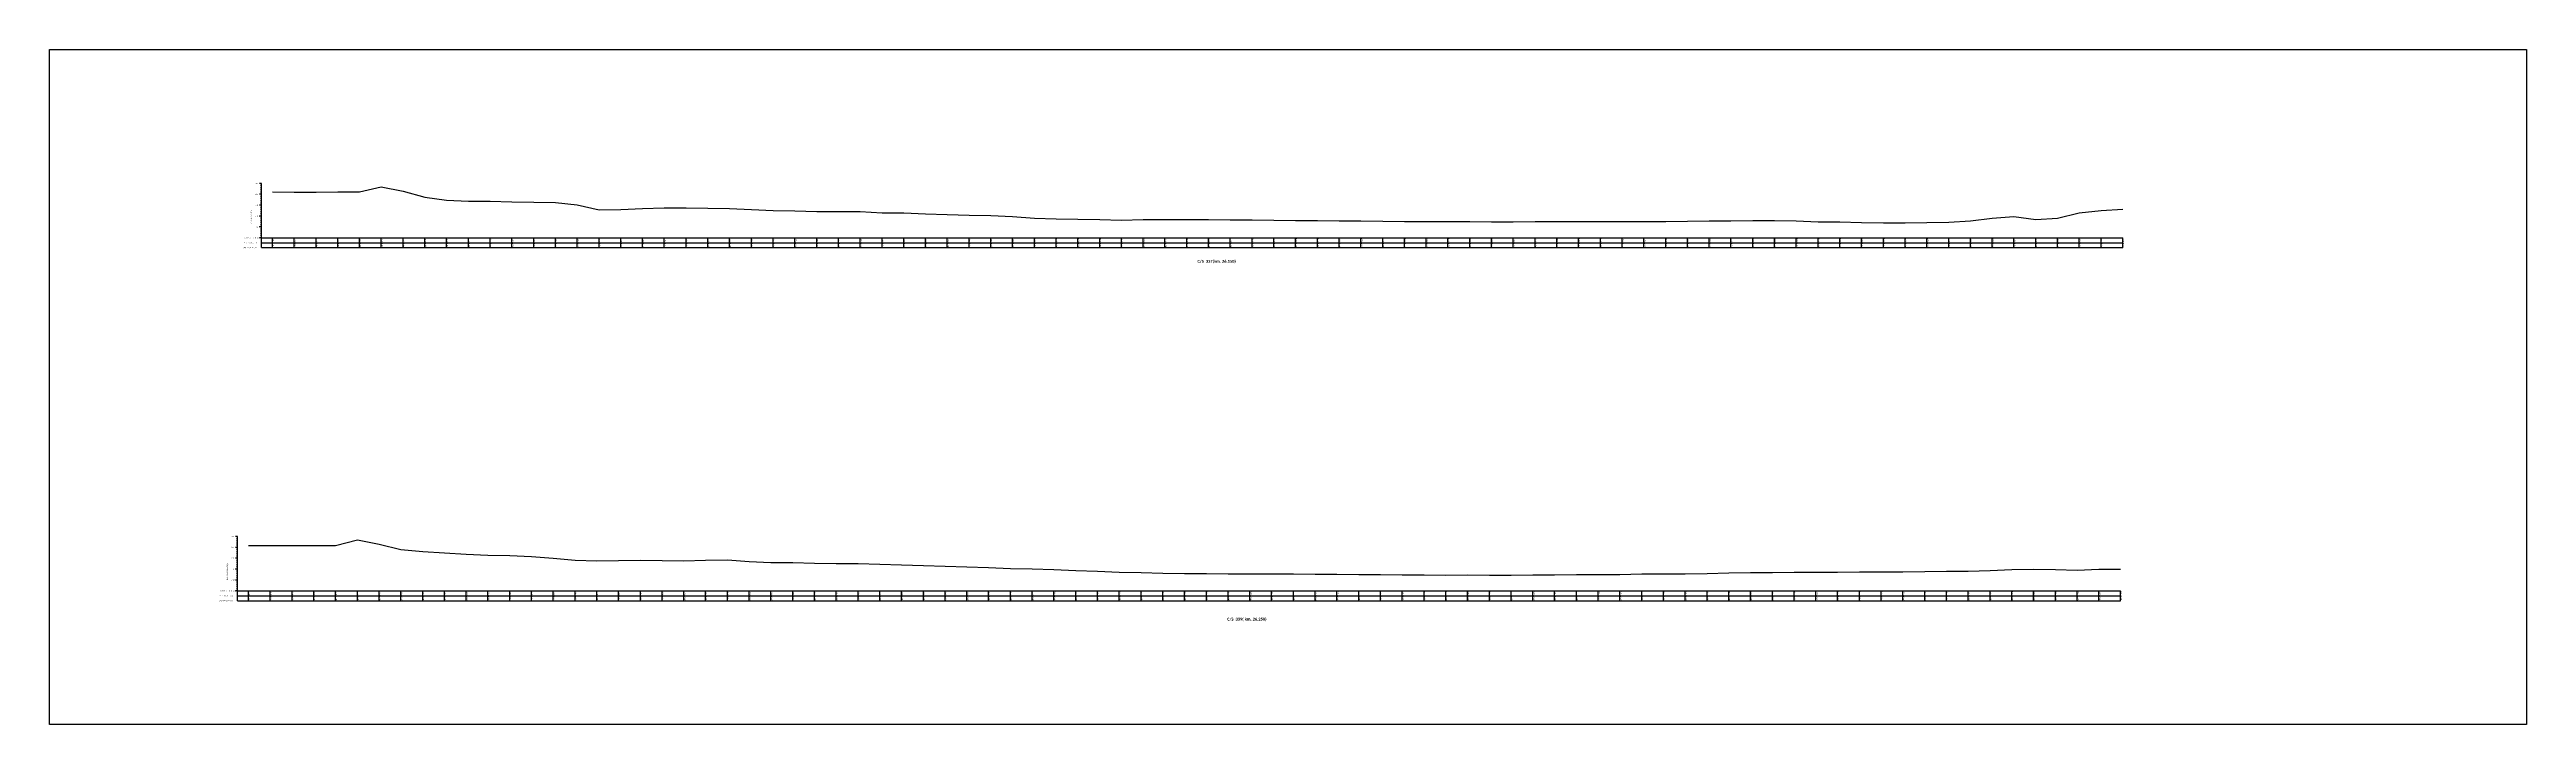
# Model space of a CAD drawing. Header units: metres. Extents: x -148477 to 168932, y -55673 to -2736.
# Drawn here: x 35597 to 36734, y -17469 to -17159 of the extents above; entities that cross this region are included whole.
import ezdxf

# ---------------------------------------------------------------- set-up
doc = ezdxf.new("R2010")
doc.units = ezdxf.units.M
doc.styles.add('liza', font='times.ttf', dxfattribs={"height": 2})
doc.styles.get("Standard").update_dxf_attribs({"font": 'times.ttf'})

msp = doc.modelspace()

# ---------------------------------------------------------------- linework, layer by layer
at = {"color": 6, "linetype": 'Continuous', "lineweight": -3, "ltscale": 0.5}
for p, q in [((35693.9598, -17220.2187), (35692.9598, -17220.2187)), ((35693.9598, -17225.2187), (35692.9598, -17225.2187)), ((35693.9598, -17221.2187), (35693.4598, -17221.2187)), ((35693.9598, -17222.2187), (35693.4598, -17222.2187)), ((35693.9598, -17223.2187), (35693.4598, -17223.2187)), ((35693.9598, -17224.2187), (35693.4598, -17224.2187)), ((35693.9598, -17226.2187), (35693.4598, -17226.2187)), ((35693.9598, -17249.7187), (35693.9598, -17220.2187)), ((35693.9598, -17230.2187), (35692.9598, -17230.2187)), ((35693.9598, -17235.2187), (35692.9598, -17235.2187)), ((35693.9598, -17227.2187), (35693.4598, -17227.2187)), ((35693.9598, -17228.2187), (35693.4598, -17228.2187)), ((35693.9598, -17229.2187), (35693.4598, -17229.2187)), ((35693.9598, -17231.2187), (35693.4598, -17231.2187)), ((35693.9598, -17232.2187), (35693.4598, -17232.2187)), ((35693.9598, -17233.2187), (35693.4598, -17233.2187)), ((35693.9598, -17234.2187), (35693.4598, -17234.2187)), ((35693.9598, -17236.2187), (35693.4598, -17236.2187)), ((35693.9598, -17237.2187), (35693.4598, -17237.2187)), ((35693.9598, -17240.2187), (35692.9598, -17240.2187)), ((35693.9598, -17245.2187), (35692.9598, -17245.2187)), ((35693.9598, -17238.2187), (35693.4598, -17238.2187)), ((35693.9598, -17239.2187), (35693.4598, -17239.2187)), ((35693.9598, -17241.2187), (35693.4598, -17241.2187)), ((35693.9598, -17242.2187), (35693.4598, -17242.2187)), ((35693.9598, -17243.2187), (35693.4598, -17243.2187)), ((35693.9598, -17244.2187), (35693.4598, -17244.2187)), ((35693.9598, -17245.2187), (36548.9598, -17245.2187)), ((35693.9598, -17247.4687), (36548.9598, -17247.4687)), ((35698.9598, -17249.7187), (35698.9598, -17245.2187)), ((35708.9598, -17249.7187), (35708.9598, -17245.2187)), ((35718.9598, -17249.7187), (35718.9598, -17245.2187)), ((35728.9598, -17249.7187), (35728.9598, -17245.2187)), ((35738.9598, -17249.7187), (35738.9598, -17245.2187)), ((35748.9598, -17249.7187), (35748.9598, -17245.2187)), ((35758.9598, -17249.7187), (35758.9598, -17245.2187)), ((35768.9598, -17249.7187), (35768.9598, -17245.2187)), ((35778.9598, -17249.7187), (35778.9598, -17245.2187)), ((35788.9598, -17249.7187), (35788.9598, -17245.2187)), ((35798.9598, -17249.7187), (35798.9598, -17245.2187)), ((35808.9598, -17249.7187), (35808.9598, -17245.2187)), ((35818.9598, -17249.7187), (35818.9598, -17245.2187)), ((35828.9598, -17249.7187), (35828.9598, -17245.2187)), ((35838.9598, -17249.7187), (35838.9598, -17245.2187)), ((35848.9598, -17249.7187), (35848.9598, -17245.2187)), ((35858.9598, -17249.7187), (35858.9598, -17245.2187)), ((35868.9598, -17249.7187), (35868.9598, -17245.2187)), ((35878.9598, -17249.7187), (35878.9598, -17245.2187)), ((35888.9598, -17249.7187), (35888.9598, -17245.2187)), ((35898.9598, -17249.7187), (35898.9598, -17245.2187)), ((35908.9598, -17249.7187), (35908.9598, -17245.2187)), ((35918.9598, -17249.7187), (35918.9598, -17245.2187)), ((35928.9598, -17249.7187), (35928.9598, -17245.2187)), ((35938.9598, -17249.7187), (35938.9598, -17245.2187)), ((35948.9598, -17249.7187), (35948.9598, -17245.2187)), ((35958.9598, -17249.7187), (35958.9598, -17245.2187)), ((35968.9598, -17249.7187), (35968.9598, -17245.2187)), ((35978.9598, -17249.7187), (35978.9598, -17245.2187)), ((35988.9598, -17249.7187), (35988.9598, -17245.2187)), ((35998.9598, -17249.7187), (35998.9598, -17245.2187)), ((36008.9598, -17249.7187), (36008.9598, -17245.2187)), ((36018.9598, -17249.7187), (36018.9598, -17245.2187)), ((36028.9598, -17249.7187), (36028.9598, -17245.2187)), ((36038.9598, -17249.7187), (36038.9598, -17245.2187)), ((36048.9598, -17249.7187), (36048.9598, -17245.2187)), ((36058.9598, -17249.7187), (36058.9598, -17245.2187)), ((36068.9598, -17249.7187), (36068.9598, -17245.2187)), ((36078.9598, -17249.7187), (36078.9598, -17245.2187)), ((36088.9598, -17249.7187), (36088.9598, -17245.2187)), ((36098.9598, -17249.7187), (36098.9598, -17245.2187)), ((36108.9598, -17249.7187), (36108.9598, -17245.2187)), ((36118.9598, -17249.7187), (36118.9598, -17245.2187)), ((36128.9598, -17249.7187), (36128.9598, -17245.2187)), ((36138.9598, -17249.7187), (36138.9598, -17245.2187)), ((36148.9598, -17249.7187), (36148.9598, -17245.2187)), ((36158.9598, -17249.7187), (36158.9598, -17245.2187)), ((36168.9598, -17249.7187), (36168.9598, -17245.2187)), ((36178.9598, -17249.7187), (36178.9598, -17245.2187)), ((36188.9598, -17249.7187), (36188.9598, -17245.2187)), ((36198.9598, -17249.7187), (36198.9598, -17245.2187)), ((36208.9598, -17249.7187), (36208.9598, -17245.2187)), ((36218.9598, -17249.7187), (36218.9598, -17245.2187)), ((36228.9598, -17249.7187), (36228.9598, -17245.2187)), ((36238.9598, -17249.7187), (36238.9598, -17245.2187)), ((36248.9598, -17249.7187), (36248.9598, -17245.2187)), ((36258.9598, -17249.7187), (36258.9598, -17245.2187)), ((36268.9598, -17249.7187), (36268.9598, -17245.2187)), ((36278.9598, -17249.7187), (36278.9598, -17245.2187)), ((36288.9598, -17249.7187), (36288.9598, -17245.2187)), ((36298.9598, -17249.7187), (36298.9598, -17245.2187)), ((36308.9598, -17249.7187), (36308.9598, -17245.2187)), ((36318.9598, -17249.7187), (36318.9598, -17245.2187)), ((36328.9598, -17249.7187), (36328.9598, -17245.2187)), ((36338.9598, -17249.7187), (36338.9598, -17245.2187)), ((36348.9598, -17249.7187), (36348.9598, -17245.2187)), ((36358.9598, -17249.7187), (36358.9598, -17245.2187)), ((36368.9598, -17249.7187), (36368.9598, -17245.2187)), ((36378.9598, -17249.7187), (36378.9598, -17245.2187)), ((36388.9598, -17249.7187), (36388.9598, -17245.2187)), ((36398.9598, -17249.7187), (36398.9598, -17245.2187)), ((36408.9598, -17249.7187), (36408.9598, -17245.2187)), ((36418.9598, -17249.7187), (36418.9598, -17245.2187)), ((36428.9598, -17249.7187), (36428.9598, -17245.2187)), ((36438.9598, -17249.7187), (36438.9598, -17245.2187)), ((36448.9598, -17249.7187), (36448.9598, -17245.2187)), ((36458.9598, -17249.7187), (36458.9598, -17245.2187)), ((36468.9598, -17249.7187), (36468.9598, -17245.2187)), ((36478.9598, -17249.7187), (36478.9598, -17245.2187)), ((36488.9598, -17249.7187), (36488.9598, -17245.2187)), ((36498.9598, -17249.7187), (36498.9598, -17245.2187)), ((36508.9598, -17249.7187), (36508.9598, -17245.2187)), ((36518.9598, -17249.7187), (36518.9598, -17245.2187)), ((36528.9598, -17249.7187), (36528.9598, -17245.2187)), ((36538.9598, -17249.7187), (36538.9598, -17245.2187)), ((36548.9598, -17249.7187), (36548.9598, -17245.2187)), ((35693.9598, -17249.7187), (36548.9598, -17249.7187)), ((35682.9536, -17382.4768), (35681.9536, -17382.4768)), ((35682.9536, -17383.4768), (35682.4536, -17383.4768)), ((35682.9536, -17384.4768), (35682.4536, -17384.4768)), ((35682.9536, -17385.4768), (35682.4536, -17385.4768)), ((35682.9536, -17411.9768), (35682.9536, -17382.4768)), ((35682.9536, -17387.4768), (35681.9536, -17387.4768)), ((35682.9536, -17392.4768), (35681.9536, -17392.4768)), ((35682.9536, -17386.4768), (35682.4536, -17386.4768)), ((35682.9536, -17388.4768), (35682.4536, -17388.4768)), ((35682.9536, -17389.4768), (35682.4536, -17389.4768)), ((35682.9536, -17390.4768), (35682.4536, -17390.4768)), ((35682.9536, -17391.4768), (35682.4536, -17391.4768)), ((35682.9536, -17393.4768), (35682.4536, -17393.4768)), ((35682.9536, -17394.4768), (35682.4536, -17394.4768)), ((35682.9536, -17395.4768), (35682.4536, -17395.4768)), ((35682.9536, -17396.4768), (35682.4536, -17396.4768)), ((35682.9536, -17397.4768), (35681.9536, -17397.4768)), ((35682.9536, -17402.4768), (35681.9536, -17402.4768)), ((35682.9536, -17407.4768), (35681.9536, -17407.4768)), ((35682.9536, -17398.4768), (35682.4536, -17398.4768)), ((35682.9536, -17399.4768), (35682.4536, -17399.4768)), ((35682.9536, -17400.4768), (35682.4536, -17400.4768)), ((35682.9536, -17401.4768), (35682.4536, -17401.4768)), ((35682.9536, -17403.4768), (35682.4536, -17403.4768)), ((35682.9536, -17404.4768), (35682.4536, -17404.4768)), ((35682.9536, -17405.4768), (35682.4536, -17405.4768)), ((35682.9536, -17406.4768), (35682.4536, -17406.4768)), ((35682.9536, -17407.4768), (36547.9536, -17407.4768)), ((35687.9536, -17411.9768), (35687.9536, -17407.4768)), ((35697.9536, -17411.9768), (35697.9536, -17407.4768)), ((35707.9536, -17411.9768), (35707.9536, -17407.4768)), ((35717.9536, -17411.9768), (35717.9536, -17407.4768)), ((35727.9536, -17411.9768), (35727.9536, -17407.4768)), ((35737.9536, -17411.9768), (35737.9536, -17407.4768)), ((35747.9536, -17411.9768), (35747.9536, -17407.4768)), ((35757.9536, -17411.9768), (35757.9536, -17407.4768)), ((35767.9536, -17411.9768), (35767.9536, -17407.4768)), ((35777.9536, -17411.9768), (35777.9536, -17407.4768)), ((35787.9536, -17411.9768), (35787.9536, -17407.4768)), ((35797.9536, -17411.9768), (35797.9536, -17407.4768)), ((35807.9536, -17411.9768), (35807.9536, -17407.4768)), ((35817.9536, -17411.9768), (35817.9536, -17407.4768)), ((35827.9536, -17411.9768), (35827.9536, -17407.4768)), ((35837.9536, -17411.9768), (35837.9536, -17407.4768)), ((35847.9536, -17411.9768), (35847.9536, -17407.4768)), ((35857.9536, -17411.9768), (35857.9536, -17407.4768)), ((35867.9536, -17411.9768), (35867.9536, -17407.4768)), ((35877.9536, -17411.9768), (35877.9536, -17407.4768)), ((35887.9536, -17411.9768), (35887.9536, -17407.4768)), ((35897.9536, -17411.9768), (35897.9536, -17407.4768)), ((35907.9536, -17411.9768), (35907.9536, -17407.4768)), ((35917.9536, -17411.9768), (35917.9536, -17407.4768)), ((35927.9536, -17411.9768), (35927.9536, -17407.4768)), ((35937.9536, -17411.9768), (35937.9536, -17407.4768)), ((35947.9536, -17411.9768), (35947.9536, -17407.4768)), ((35957.9536, -17411.9768), (35957.9536, -17407.4768)), ((35967.9536, -17411.9768), (35967.9536, -17407.4768)), ((35977.9536, -17411.9768), (35977.9536, -17407.4768)), ((35987.9536, -17411.9768), (35987.9536, -17407.4768)), ((35997.9536, -17411.9768), (35997.9536, -17407.4768)), ((36007.9536, -17411.9768), (36007.9536, -17407.4768)), ((36017.9536, -17411.9768), (36017.9536, -17407.4768)), ((36027.9536, -17411.9768), (36027.9536, -17407.4768)), ((36037.9536, -17411.9768), (36037.9536, -17407.4768)), ((36047.9536, -17411.9768), (36047.9536, -17407.4768)), ((36057.9536, -17411.9768), (36057.9536, -17407.4768)), ((36067.9536, -17411.9768), (36067.9536, -17407.4768)), ((36077.9536, -17411.9768), (36077.9536, -17407.4768)), ((36087.9536, -17411.9768), (36087.9536, -17407.4768)), ((36097.9536, -17411.9768), (36097.9536, -17407.4768)), ((36107.9536, -17411.9768), (36107.9536, -17407.4768)), ((36117.9536, -17411.9768), (36117.9536, -17407.4768)), ((36127.9536, -17411.9768), (36127.9536, -17407.4768)), ((36137.9536, -17411.9768), (36137.9536, -17407.4768)), ((36147.9536, -17411.9768), (36147.9536, -17407.4768)), ((36157.9536, -17411.9768), (36157.9536, -17407.4768)), ((36167.9536, -17411.9768), (36167.9536, -17407.4768)), ((36177.9536, -17411.9768), (36177.9536, -17407.4768)), ((36187.9536, -17411.9768), (36187.9536, -17407.4768)), ((36197.9536, -17411.9768), (36197.9536, -17407.4768)), ((36207.9536, -17411.9768), (36207.9536, -17407.4768)), ((36217.9536, -17411.9768), (36217.9536, -17407.4768)), ((36227.9536, -17411.9768), (36227.9536, -17407.4768)), ((36237.9536, -17411.9768), (36237.9536, -17407.4768)), ((36247.9536, -17411.9768), (36247.9536, -17407.4768)), ((36257.9536, -17411.9768), (36257.9536, -17407.4768)), ((36267.9536, -17411.9768), (36267.9536, -17407.4768)), ((36277.9536, -17411.9768), (36277.9536, -17407.4768)), ((36287.9536, -17411.9768), (36287.9536, -17407.4768)), ((36297.9536, -17411.9768), (36297.9536, -17407.4768)), ((36307.9536, -17411.9768), (36307.9536, -17407.4768)), ((36317.9536, -17411.9768), (36317.9536, -17407.4768)), ((36327.9536, -17411.9768), (36327.9536, -17407.4768)), ((36337.9536, -17411.9768), (36337.9536, -17407.4768)), ((36347.9536, -17411.9768), (36347.9536, -17407.4768)), ((36357.9536, -17411.9768), (36357.9536, -17407.4768)), ((36367.9536, -17411.9768), (36367.9536, -17407.4768)), ((36377.9536, -17411.9768), (36377.9536, -17407.4768)), ((36387.9536, -17411.9768), (36387.9536, -17407.4768)), ((36397.9536, -17411.9768), (36397.9536, -17407.4768)), ((36407.9536, -17411.9768), (36407.9536, -17407.4768)), ((36417.9536, -17411.9768), (36417.9536, -17407.4768)), ((36427.9536, -17411.9768), (36427.9536, -17407.4768)), ((36437.9536, -17411.9768), (36437.9536, -17407.4768)), ((36447.9536, -17411.9768), (36447.9536, -17407.4768)), ((36457.9536, -17411.9768), (36457.9536, -17407.4768)), ((36467.9536, -17411.9768), (36467.9536, -17407.4768)), ((36477.9536, -17411.9768), (36477.9536, -17407.4768)), ((36487.9536, -17411.9768), (36487.9536, -17407.4768)), ((36497.9536, -17411.9768), (36497.9536, -17407.4768)), ((36507.9536, -17411.9768), (36507.9536, -17407.4768)), ((36517.9536, -17411.9768), (36517.9536, -17407.4768)), ((36527.9536, -17411.9768), (36527.9536, -17407.4768)), ((36537.9536, -17411.9768), (36537.9536, -17407.4768)), ((36547.9536, -17411.9768), (36547.9536, -17407.4768)), ((35682.9536, -17409.7268), (36547.9536, -17409.7268)), ((35682.9536, -17411.9768), (36547.9536, -17411.9768))]:
    msp.add_line(p, q, dxfattribs=at)
at = {"color": 4, "linetype": 'Continuous', "lineweight": -3, "ltscale": 0.5}
msp.add_lwpolyline([(35596.5493, -17158.6779), (36734.3757, -17158.6779), (36734.3757, -17468.8642), (35596.5493, -17468.8642)], close=True, dxfattribs=at)
at = {"color": 6, "linetype": 'Continuous', "lineweight": -3, "ltscale": 0.5}
for points in [[(35698.9598, -17224.0787), (35708.9598, -17224.2087), (35718.9598, -17224.1987), (35728.9598, -17224.1487), (35738.9598, -17224.0787), (35748.9598, -17221.7687), (35758.9598, -17223.8487), (35768.9598, -17226.4587), (35778.9598, -17227.9387), (35788.9598, -17228.3587), (35798.9598, -17228.3487), (35808.9598, -17228.6487), (35818.9598, -17228.8387), (35828.9598, -17229.0287), (35838.9598, -17230.1187), (35848.9598, -17232.3187), (35858.9598, -17232.1387), (35868.9598, -17231.6887), (35878.9598, -17231.4887), (35888.9598, -17231.4187), (35898.9598, -17231.5987), (35908.9598, -17231.7987), (35918.9598, -17232.1487), (35928.9598, -17232.5887), (35938.9598, -17232.7387), (35948.9598, -17233.1287), (35958.9598, -17233.1387), (35968.9598, -17233.1287), (35978.9598, -17233.6587), (35988.9598, -17233.7887), (35998.9598, -17234.1687), (36008.9598, -17234.4787), (36018.9598, -17234.7287), (36028.9598, -17235.0187), (36038.9598, -17235.4687), (36048.9598, -17236.1187), (36058.9598, -17236.5087), (36068.9598, -17236.5787), (36078.9598, -17236.7187), (36088.9598, -17237.0887), (36098.9598, -17236.8687), (36108.9598, -17236.7587), (36118.9598, -17236.8687), (36128.9598, -17236.8687), (36138.9598, -17236.9487), (36148.9598, -17237.0187), (36158.9598, -17237.0887), (36168.9598, -17237.2187), (36178.9598, -17237.2787), (36188.9598, -17237.3687), (36198.9598, -17237.4787), (36208.9598, -17237.6287), (36218.9598, -17237.7787), (36228.9598, -17237.7687), (36238.9598, -17237.7187), (36248.9598, -17237.7387), (36258.9598, -17237.7987), (36268.9598, -17237.8087), (36278.9598, -17237.7287), (36288.9598, -17237.6987), (36298.9598, -17237.6787), (36308.9598, -17237.7087), (36318.9598, -17237.6387), (36328.9598, -17237.6887), (36338.9598, -17237.7587), (36348.9598, -17237.5487), (36358.9598, -17237.4087), (36368.9598, -17237.4287), (36378.9598, -17237.2987), (36388.9598, -17237.2287), (36398.9598, -17237.3787), (36408.9598, -17237.7987), (36418.9598, -17237.9187), (36428.9598, -17238.1387), (36438.9598, -17238.2987), (36448.9598, -17238.2687), (36458.9598, -17238.1187), (36468.9598, -17237.9887), (36478.9598, -17237.3887), (36488.9598, -17236.1187), (36498.9598, -17235.4687), (36508.9598, -17236.7887), (36518.9598, -17236.1387), (36528.9598, -17233.7387), (36538.9598, -17232.6087), (36548.9598, -17231.9987)], [(35687.9536, -17386.6368), (35697.9536, -17386.5968), (35707.9536, -17386.5968), (35717.9536, -17386.6768), (35727.9536, -17386.6568), (35737.9536, -17384.0668), (35747.9536, -17385.9368), (35757.9536, -17388.3868), (35767.9536, -17389.3468), (35777.9536, -17389.9668), (35787.9536, -17390.6368), (35797.9536, -17391.0068), (35807.9536, -17391.2768), (35817.9536, -17391.6568), (35827.9536, -17392.4768), (35837.9536, -17393.3668), (35847.9536, -17393.5968), (35857.9536, -17393.5468), (35867.9536, -17393.4168), (35877.9536, -17393.4868), (35887.9536, -17393.6168), (35897.9536, -17393.2768), (35907.9536, -17393.2568), (35917.9536, -17394.0168), (35927.9536, -17394.4068), (35937.9536, -17394.3868), (35947.9536, -17394.6768), (35957.9536, -17394.8468), (35967.9536, -17394.9268), (35977.9536, -17395.2468), (35987.9536, -17395.4968), (35997.9536, -17395.7868), (36007.9536, -17396.0868), (36017.9536, -17396.4368), (36027.9536, -17396.7668), (36037.9536, -17397.1768), (36047.9536, -17397.3668), (36057.9536, -17397.6368), (36067.9536, -17398.0868), (36077.9536, -17398.4468), (36087.9536, -17398.7968), (36097.9536, -17399.0768), (36107.9536, -17399.3068), (36117.9536, -17399.4468), (36127.9536, -17399.5468), (36137.9536, -17399.5668), (36147.9536, -17399.6068), (36157.9536, -17399.6268), (36167.9536, -17399.6768), (36177.9536, -17399.7968), (36187.9536, -17399.8368), (36197.9536, -17399.8868), (36207.9536, -17400.0068), (36217.9536, -17400.0868), (36227.9536, -17400.1568), (36237.9536, -17400.2268), (36247.9536, -17400.1568), (36257.9536, -17400.2368), (36267.9536, -17400.1868), (36277.9536, -17400.0768), (36287.9536, -17400.0868), (36297.9536, -17399.9268), (36307.9536, -17399.9268), (36317.9536, -17399.8968), (36327.9536, -17399.6868), (36337.9536, -17399.5568), (36347.9536, -17399.5568), (36357.9536, -17399.4168), (36367.9536, -17399.1368), (36377.9536, -17399.0068), (36387.9536, -17398.9768), (36397.9536, -17398.8068), (36407.9536, -17398.8568), (36417.9536, -17398.8468), (36427.9536, -17398.7568), (36437.9536, -17398.7268), (36447.9536, -17398.7068), (36457.9536, -17398.5768), (36467.9536, -17398.4768), (36477.9536, -17398.3668), (36487.9536, -17398.1168), (36497.9536, -17397.7168), (36507.9536, -17397.5068), (36517.9536, -17397.6668), (36527.9536, -17397.8968), (36537.9536, -17397.5568), (36547.9536, -17397.5168)]]:
    msp.add_lwpolyline(points, dxfattribs=at)

# ---------------------------------------------------------------- texts
at = {"color": 6, "linetype": 'Continuous', "lineweight": -3, "ltscale": 0.5, "char_height": 0.5, "attachment_point": 1, "style": 'liza'}
for s, insert, width in [('0.00', (35690.9598, -17224.9687), 2), ('5.00', (35690.9598, -17219.9687), 2), ('-5.00', (35690.9598, -17229.9687), 2), ('-10.00', (35690.9598, -17234.9687), 2), ('DATUM AT -20.00 (m)', (35685.4598, -17244.9687), 7.5), ('EXISTING R.L. (m)', (35685.4598, -17247.2187), 7.5), ('DISTANCE IN (m)', (35685.4598, -17249.4687), 7.5), ('-15.00', (35690.9598, -17239.9687), 2), ('5.00', (35679.9536, -17382.2268), 2), ('-5.00', (35679.9536, -17392.2268), 2), ('-10.00', (35679.9536, -17397.2268), 2), ('0.00', (35679.9536, -17387.2268), 2), ('DATUM AT -20.00 (m)', (35674.4536, -17407.2268), 7.5), ('-15.00', (35679.9536, -17402.2268), 2), ('EXISTING R.L. (m)', (35674.4536, -17409.4768), 7.5), ('DISTANCE IN (m)', (35674.4536, -17411.7268), 7.5)]:
    msp.add_mtext(s, dxfattribs=dict(at, insert=insert, width=width))
at = {"color": 6, "linetype": 'Continuous', "lineweight": -3, "ltscale": 0.5, "char_height": 0.5, "attachment_point": 1, "rotation": 90, "style": 'liza'}
for s, insert, width in [('ELEVATION (m PWD)', (35688.9598, -17240.2187), 10), ('0.00', (35699.0598, -17249.6187), 2.15), ('1.14', (35699.0598, -17247.3687), 2.15), ('1.01', (35709.0598, -17247.3687), 2.15), ('10.00', (35709.0598, -17249.6187), 2.15), ('1.02', (35719.0598, -17247.3687), 2.15), ('20.00', (35719.0598, -17249.6187), 2.15), ('1.07', (35729.0598, -17247.3687), 2.15), ('30.00', (35729.0598, -17249.6187), 2.15), ('40.00', (35739.0598, -17249.6187), 2.15), ('1.14', (35739.0598, -17247.3687), 2.15), ('50.00', (35749.0598, -17249.6187), 2.15), ('3.45', (35749.0598, -17247.3687), 2.15), ('60.00', (35759.0598, -17249.6187), 2.15), ('1.37', (35759.0598, -17247.3687), 2.15), ('70.00', (35769.0598, -17249.6187), 2.15), ('-1.24', (35769.0598, -17247.3687), 2.15), ('80.00', (35779.0598, -17249.6187), 2.15), ('-2.72', (35779.0598, -17247.3687), 2.15), ('90.00', (35789.0598, -17249.6187), 2.15), ('-3.14', (35789.0598, -17247.3687), 2.15), ('100.00', (35799.0598, -17249.6187), 2.15), ('-3.13', (35799.0598, -17247.3687), 2.15), ('110.00', (35809.0598, -17249.6187), 2.15), ('-3.43', (35809.0598, -17247.3687), 2.15), ('120.00', (35819.0598, -17249.6187), 2.15), ('-3.62', (35819.0598, -17247.3687), 2.15), ('-3.81', (35829.0598, -17247.3687), 2.15), ('130.00', (35829.0598, -17249.6187), 2.15), ('-4.90', (35839.0598, -17247.3687), 2.15), ('140.00', (35839.0598, -17249.6187), 2.15), ('-7.10', (35849.0598, -17247.3687), 2.15), ('150.00', (35849.0598, -17249.6187), 2.15), ('160.00', (35859.0598, -17249.6187), 2.15), ('-6.92', (35859.0598, -17247.3687), 2.15), ('170.00', (35869.0598, -17249.6187), 2.15), ('-6.47', (35869.0598, -17247.3687), 2.15), ('180.00', (35879.0598, -17249.6187), 2.15), ('-6.27', (35879.0598, -17247.3687), 2.15), ('-6.20', (35889.0598, -17247.3687), 2.15), ('190.00', (35889.0598, -17249.6187), 2.15), ('-6.38', (35899.0598, -17247.3687), 2.15), ('200.00', (35899.0598, -17249.6187), 2.15), ('-6.58', (35909.0598, -17247.3687), 2.15), ('210.00', (35909.0598, -17249.6187), 2.15), ('220.00', (35919.0598, -17249.6187), 2.15), ('-6.93', (35919.0598, -17247.3687), 2.15), ('230.00', (35929.0598, -17249.6187), 2.15), ('-7.37', (35929.0598, -17247.3687), 2.15), ('240.00', (35939.0598, -17249.6187), 2.15), ('-7.52', (35939.0598, -17247.3687), 2.15), ('250.00', (35949.0598, -17249.6187), 2.15), ('-7.91', (35949.0598, -17247.3687), 2.15), ('260.00', (35959.0598, -17249.6187), 2.15), ('-7.92', (35959.0598, -17247.3687), 2.15), ('270.00', (35969.0598, -17249.6187), 2.15), ('-7.91', (35969.0598, -17247.3687), 2.15), ('-8.44', (35979.0598, -17247.3687), 2.15), ('280.00', (35979.0598, -17249.6187), 2.15), ('-8.57', (35989.0598, -17247.3687), 2.15), ('290.00', (35989.0598, -17249.6187), 2.15), ('-8.95', (35999.0598, -17247.3687), 2.15), ('300.00', (35999.0598, -17249.6187), 2.15), ('310.00', (36009.0598, -17249.6187), 2.15), ('-9.26', (36009.0598, -17247.3687), 2.15), ('320.00', (36019.0598, -17249.6187), 2.15), ('-9.51', (36019.0598, -17247.3687), 2.15), ('-9.80', (36029.0598, -17247.3687), 2.15), ('330.00', (36029.0598, -17249.6187), 2.15), ('-10.25', (36039.0598, -17247.3687), 2.15), ('340.00', (36039.0598, -17249.6187), 2.15), ('-10.90', (36049.0598, -17247.3687), 2.15), ('350.00', (36049.0598, -17249.6187), 2.15), ('360.00', (36059.0598, -17249.6187), 2.15), ('-11.29', (36059.0598, -17247.3687), 2.15), ('370.00', (36069.0598, -17249.6187), 2.15), ('-11.36', (36069.0598, -17247.3687), 2.15), ('-11.50', (36079.0598, -17247.3687), 2.15), ('380.00', (36079.0598, -17249.6187), 2.15), ('-11.87', (36089.0598, -17247.3687), 2.15), ('390.00', (36089.0598, -17249.6187), 2.15), ('400.00', (36099.0598, -17249.6187), 2.15), ('-11.65', (36099.0598, -17247.3687), 2.15), ('410.00', (36109.0598, -17249.6187), 2.15), ('-11.54', (36109.0598, -17247.3687), 2.15), ('420.00', (36119.0598, -17249.6187), 2.15), ('-11.65', (36119.0598, -17247.3687), 2.15), ('430.00', (36129.0598, -17249.6187), 2.15), ('-11.65', (36129.0598, -17247.3687), 2.15), ('440.00', (36139.0598, -17249.6187), 2.15), ('-11.73', (36139.0598, -17247.3687), 2.15), ('-11.80', (36149.0598, -17247.3687), 2.15), ('450.00', (36149.0598, -17249.6187), 2.15), ('-11.87', (36159.0598, -17247.3687), 2.15), ('460.00', (36159.0598, -17249.6187), 2.15), ('-12.00', (36169.0598, -17247.3687), 2.15), ('470.00', (36169.0598, -17249.6187), 2.15), ('-12.06', (36179.0598, -17247.3687), 2.15), ('480.00', (36179.0598, -17249.6187), 2.15), ('490.00', (36189.0598, -17249.6187), 2.15), ('-12.15', (36189.0598, -17247.3687), 2.15), ('500.00', (36199.0598, -17249.6187), 2.15), ('-12.26', (36199.0598, -17247.3687), 2.15), ('510.00', (36209.0598, -17249.6187), 2.15), ('-12.41', (36209.0598, -17247.3687), 2.15), ('520.00', (36219.0598, -17249.6187), 2.15), ('-12.56', (36219.0598, -17247.3687), 2.15), ('530.00', (36229.0598, -17249.6187), 2.15), ('-12.55', (36229.0598, -17247.3687), 2.15), ('-12.50', (36239.0598, -17247.3687), 2.15), ('540.00', (36239.0598, -17249.6187), 2.15), ('550.00', (36249.0598, -17249.6187), 2.15), ('-12.52', (36249.0598, -17247.3687), 2.15), ('-12.58', (36259.0598, -17247.3687), 2.15), ('560.00', (36259.0598, -17249.6187), 2.15), ('570.00', (36269.0598, -17249.6187), 2.15), ('-12.59', (36269.0598, -17247.3687), 2.15), ('580.00', (36279.0598, -17249.6187), 2.15), ('-12.51', (36279.0598, -17247.3687), 2.15), ('-12.48', (36289.0598, -17247.3687), 2.15), ('590.00', (36289.0598, -17249.6187), 2.15), ('600.00', (36299.0598, -17249.6187), 2.15), ('-12.46', (36299.0598, -17247.3687), 2.15), ('610.00', (36309.0598, -17249.6187), 2.15), ('-12.49', (36309.0598, -17247.3687), 2.15), ('620.00', (36319.0598, -17249.6187), 2.15), ('-12.42', (36319.0598, -17247.3687), 2.15), ('630.00', (36329.0598, -17249.6187), 2.15), ('-12.47', (36329.0598, -17247.3687), 2.15), ('640.00', (36339.0598, -17249.6187), 2.15), ('-12.54', (36339.0598, -17247.3687), 2.15), ('650.00', (36349.0598, -17249.6187), 2.15), ('-12.33', (36349.0598, -17247.3687), 2.15), ('660.00', (36359.0598, -17249.6187), 2.15), ('-12.19', (36359.0598, -17247.3687), 2.15), ('670.00', (36369.0598, -17249.6187), 2.15), ('-12.21', (36369.0598, -17247.3687), 2.15), ('-12.08', (36379.0598, -17247.3687), 2.15), ('680.00', (36379.0598, -17249.6187), 2.15), ('-12.01', (36389.0598, -17247.3687), 2.15), ('690.00', (36389.0598, -17249.6187), 2.15), ('700.00', (36399.0598, -17249.6187), 2.15), ('-12.16', (36399.0598, -17247.3687), 2.15), ('-12.58', (36409.0598, -17247.3687), 2.15), ('710.00', (36409.0598, -17249.6187), 2.15), ('-12.70', (36419.0598, -17247.3687), 2.15), ('720.00', (36419.0598, -17249.6187), 2.15), ('730.00', (36429.0598, -17249.6187), 2.15), ('-12.92', (36429.0598, -17247.3687), 2.15), ('-13.08', (36439.0598, -17247.3687), 2.15), ('740.00', (36439.0598, -17249.6187), 2.15), ('-13.05', (36449.0598, -17247.3687), 2.15), ('750.00', (36449.0598, -17249.6187), 2.15), ('-12.90', (36459.0598, -17247.3687), 2.15), ('760.00', (36459.0598, -17249.6187), 2.15), ('770.00', (36469.0598, -17249.6187), 2.15), ('-12.77', (36469.0598, -17247.3687), 2.15), ('780.00', (36479.0598, -17249.6187), 2.15), ('-12.17', (36479.0598, -17247.3687), 2.15), ('-10.90', (36489.0598, -17247.3687), 2.15), ('790.00', (36489.0598, -17249.6187), 2.15), ('-10.25', (36499.0598, -17247.3687), 2.15), ('800.00', (36499.0598, -17249.6187), 2.15), ('810.00', (36509.0598, -17249.6187), 2.15), ('-11.57', (36509.0598, -17247.3687), 2.15), ('-10.92', (36519.0598, -17247.3687), 2.15), ('820.00', (36519.0598, -17249.6187), 2.15), ('-8.52', (36529.0598, -17247.3687), 2.15), ('830.00', (36529.0598, -17249.6187), 2.15), ('840.00', (36539.0598, -17249.6187), 2.15), ('-7.39', (36539.0598, -17247.3687), 2.15), ('-6.78', (36549.0598, -17247.3687), 2.15), ('850.00', (36549.0598, -17249.6187), 2.15), ('ELEVATION (m PWD)', (35677.9536, -17402.4768), 10), ('0.84', (35688.0536, -17409.6268), 2.15), ('0.88', (35698.0536, -17409.6268), 2.15), ('0.88', (35708.0536, -17409.6268), 2.15), ('0.80', (35718.0536, -17409.6268), 2.15), ('0.82', (35728.0536, -17409.6268), 2.15), ('3.41', (35738.0536, -17409.6268), 2.15), ('1.54', (35748.0536, -17409.6268), 2.15), ('-0.91', (35758.0536, -17409.6268), 2.15), ('-1.87', (35768.0536, -17409.6268), 2.15), ('-2.49', (35778.0536, -17409.6268), 2.15), ('-3.16', (35788.0536, -17409.6268), 2.15), ('-3.53', (35798.0536, -17409.6268), 2.15), ('-3.80', (35808.0536, -17409.6268), 2.15), ('-4.18', (35818.0536, -17409.6268), 2.15), ('-5.00', (35828.0536, -17409.6268), 2.15), ('-5.89', (35838.0536, -17409.6268), 2.15), ('-6.12', (35848.0536, -17409.6268), 2.15), ('-6.07', (35858.0536, -17409.6268), 2.15), ('-5.94', (35868.0536, -17409.6268), 2.15), ('-6.01', (35878.0536, -17409.6268), 2.15), ('-6.14', (35888.0536, -17409.6268), 2.15), ('-5.80', (35898.0536, -17409.6268), 2.15), ('-5.78', (35908.0536, -17409.6268), 2.15), ('-6.54', (35918.0536, -17409.6268), 2.15), ('-6.93', (35928.0536, -17409.6268), 2.15), ('-6.91', (35938.0536, -17409.6268), 2.15), ('-7.20', (35948.0536, -17409.6268), 2.15), ('-7.37', (35958.0536, -17409.6268), 2.15), ('-7.45', (35968.0536, -17409.6268), 2.15), ('-7.77', (35978.0536, -17409.6268), 2.15), ('-8.02', (35988.0536, -17409.6268), 2.15), ('-8.31', (35998.0536, -17409.6268), 2.15), ('-8.61', (36008.0536, -17409.6268), 2.15), ('-8.96', (36018.0536, -17409.6268), 2.15), ('-9.29', (36028.0536, -17409.6268), 2.15), ('-9.70', (36038.0536, -17409.6268), 2.15), ('-9.89', (36048.0536, -17409.6268), 2.15), ('-10.16', (36058.0536, -17409.6268), 2.15), ('-10.61', (36068.0536, -17409.6268), 2.15), ('-10.97', (36078.0536, -17409.6268), 2.15), ('-11.32', (36088.0536, -17409.6268), 2.15), ('-11.60', (36098.0536, -17409.6268), 2.15), ('-11.83', (36108.0536, -17409.6268), 2.15), ('-11.97', (36118.0536, -17409.6268), 2.15), ('-12.07', (36128.0536, -17409.6268), 2.15), ('-12.09', (36138.0536, -17409.6268), 2.15), ('-12.13', (36148.0536, -17409.6268), 2.15), ('-12.15', (36158.0536, -17409.6268), 2.15), ('-12.20', (36168.0536, -17409.6268), 2.15), ('-12.32', (36178.0536, -17409.6268), 2.15), ('-12.36', (36188.0536, -17409.6268), 2.15), ('-12.41', (36198.0536, -17409.6268), 2.15), ('-12.53', (36208.0536, -17409.6268), 2.15), ('-12.61', (36218.0536, -17409.6268), 2.15), ('-12.68', (36228.0536, -17409.6268), 2.15), ('-12.75', (36238.0536, -17409.6268), 2.15), ('-12.68', (36248.0536, -17409.6268), 2.15), ('-12.76', (36258.0536, -17409.6268), 2.15), ('-12.71', (36268.0536, -17409.6268), 2.15), ('-12.60', (36278.0536, -17409.6268), 2.15), ('-12.61', (36288.0536, -17409.6268), 2.15), ('-12.45', (36298.0536, -17409.6268), 2.15), ('-12.45', (36308.0536, -17409.6268), 2.15), ('-12.42', (36318.0536, -17409.6268), 2.15), ('-12.21', (36328.0536, -17409.6268), 2.15), ('-12.08', (36338.0536, -17409.6268), 2.15), ('-12.08', (36348.0536, -17409.6268), 2.15), ('-11.94', (36358.0536, -17409.6268), 2.15), ('-11.66', (36368.0536, -17409.6268), 2.15), ('-11.53', (36378.0536, -17409.6268), 2.15), ('-11.50', (36388.0536, -17409.6268), 2.15), ('-11.33', (36398.0536, -17409.6268), 2.15), ('-11.38', (36408.0536, -17409.6268), 2.15), ('-11.37', (36418.0536, -17409.6268), 2.15), ('-11.28', (36428.0536, -17409.6268), 2.15), ('-11.25', (36438.0536, -17409.6268), 2.15), ('-11.23', (36448.0536, -17409.6268), 2.15), ('-11.10', (36458.0536, -17409.6268), 2.15), ('-11.00', (36468.0536, -17409.6268), 2.15), ('-10.89', (36478.0536, -17409.6268), 2.15), ('-10.64', (36488.0536, -17409.6268), 2.15), ('-10.24', (36498.0536, -17409.6268), 2.15), ('-10.03', (36508.0536, -17409.6268), 2.15), ('-10.19', (36518.0536, -17409.6268), 2.15), ('-10.42', (36528.0536, -17409.6268), 2.15), ('-10.08', (36538.0536, -17409.6268), 2.15), ('-10.04', (36548.0536, -17409.6268), 2.15), ('0.00', (35688.0536, -17411.8768), 2.15), ('10.00', (35698.0536, -17411.8768), 2.15), ('20.00', (35708.0536, -17411.8768), 2.15), ('30.00', (35718.0536, -17411.8768), 2.15), ('40.00', (35728.0536, -17411.8768), 2.15), ('50.00', (35738.0536, -17411.8768), 2.15), ('60.00', (35748.0536, -17411.8768), 2.15), ('70.00', (35758.0536, -17411.8768), 2.15), ('80.00', (35768.0536, -17411.8768), 2.15), ('90.00', (35778.0536, -17411.8768), 2.15), ('100.00', (35788.0536, -17411.8768), 2.15), ('110.00', (35798.0536, -17411.8768), 2.15), ('120.00', (35808.0536, -17411.8768), 2.15), ('130.00', (35818.0536, -17411.8768), 2.15), ('140.00', (35828.0536, -17411.8768), 2.15), ('150.00', (35838.0536, -17411.8768), 2.15), ('160.00', (35848.0536, -17411.8768), 2.15), ('170.00', (35858.0536, -17411.8768), 2.15), ('180.00', (35868.0536, -17411.8768), 2.15), ('190.00', (35878.0536, -17411.8768), 2.15), ('200.00', (35888.0536, -17411.8768), 2.15), ('210.00', (35898.0536, -17411.8768), 2.15), ('220.00', (35908.0536, -17411.8768), 2.15), ('230.00', (35918.0536, -17411.8768), 2.15), ('240.00', (35928.0536, -17411.8768), 2.15), ('250.00', (35938.0536, -17411.8768), 2.15), ('260.00', (35948.0536, -17411.8768), 2.15), ('270.00', (35958.0536, -17411.8768), 2.15), ('280.00', (35968.0536, -17411.8768), 2.15), ('290.00', (35978.0536, -17411.8768), 2.15), ('300.00', (35988.0536, -17411.8768), 2.15), ('310.00', (35998.0536, -17411.8768), 2.15), ('320.00', (36008.0536, -17411.8768), 2.15), ('330.00', (36018.0536, -17411.8768), 2.15), ('340.00', (36028.0536, -17411.8768), 2.15), ('350.00', (36038.0536, -17411.8768), 2.15), ('360.00', (36048.0536, -17411.8768), 2.15), ('370.00', (36058.0536, -17411.8768), 2.15), ('380.00', (36068.0536, -17411.8768), 2.15), ('390.00', (36078.0536, -17411.8768), 2.15), ('400.00', (36088.0536, -17411.8768), 2.15), ('410.00', (36098.0536, -17411.8768), 2.15), ('420.00', (36108.0536, -17411.8768), 2.15), ('430.00', (36118.0536, -17411.8768), 2.15), ('440.00', (36128.0536, -17411.8768), 2.15), ('450.00', (36138.0536, -17411.8768), 2.15), ('460.00', (36148.0536, -17411.8768), 2.15), ('470.00', (36158.0536, -17411.8768), 2.15), ('480.00', (36168.0536, -17411.8768), 2.15), ('490.00', (36178.0536, -17411.8768), 2.15), ('500.00', (36188.0536, -17411.8768), 2.15), ('510.00', (36198.0536, -17411.8768), 2.15), ('520.00', (36208.0536, -17411.8768), 2.15), ('530.00', (36218.0536, -17411.8768), 2.15), ('540.00', (36228.0536, -17411.8768), 2.15), ('550.00', (36238.0536, -17411.8768), 2.15), ('560.00', (36248.0536, -17411.8768), 2.15), ('570.00', (36258.0536, -17411.8768), 2.15), ('580.00', (36268.0536, -17411.8768), 2.15), ('590.00', (36278.0536, -17411.8768), 2.15), ('600.00', (36288.0536, -17411.8768), 2.15), ('610.00', (36298.0536, -17411.8768), 2.15), ('620.00', (36308.0536, -17411.8768), 2.15), ('630.00', (36318.0536, -17411.8768), 2.15), ('640.00', (36328.0536, -17411.8768), 2.15), ('650.00', (36338.0536, -17411.8768), 2.15), ('660.00', (36348.0536, -17411.8768), 2.15), ('670.00', (36358.0536, -17411.8768), 2.15), ('680.00', (36368.0536, -17411.8768), 2.15), ('690.00', (36378.0536, -17411.8768), 2.15), ('700.00', (36388.0536, -17411.8768), 2.15), ('710.00', (36398.0536, -17411.8768), 2.15), ('720.00', (36408.0536, -17411.8768), 2.15), ('730.00', (36418.0536, -17411.8768), 2.15), ('740.00', (36428.0536, -17411.8768), 2.15), ('750.00', (36438.0536, -17411.8768), 2.15), ('760.00', (36448.0536, -17411.8768), 2.15), ('770.00', (36458.0536, -17411.8768), 2.15), ('780.00', (36468.0536, -17411.8768), 2.15), ('790.00', (36478.0536, -17411.8768), 2.15), ('800.00', (36488.0536, -17411.8768), 2.15), ('810.00', (36498.0536, -17411.8768), 2.15), ('820.00', (36508.0536, -17411.8768), 2.15), ('830.00', (36518.0536, -17411.8768), 2.15), ('840.00', (36528.0536, -17411.8768), 2.15), ('850.00', (36538.0536, -17411.8768), 2.15), ('860.00', (36548.0536, -17411.8768), 2.15)]:
    msp.add_mtext(s, dxfattribs=dict(at, insert=insert, width=width))
at = {"color": 0, "linetype": 'ByBlock', "lineweight": 30, "char_height": 1.326841, "width": 81.781813, "attachment_point": 1}
for s, insert in [('{\\fCalibri|b1|i0|c0|p34;\\C256;C/S  337(km. 26.150)}', (36123.8597, -17255.3465)), ('{\\fCalibri|b1|i0|c0|p34;\\C256;C/S  339( km. 26.250)}', (36137.4996, -17419.7995))]:
    msp.add_mtext(s, dxfattribs=dict(at, insert=insert))

doc.saveas('drawing.dxf')
